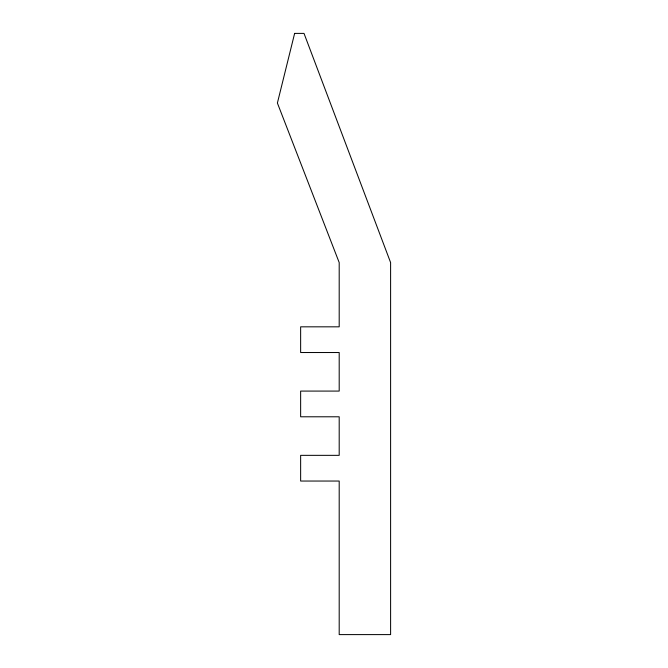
<?xml version="1.0" encoding="UTF-8"?>
<svg xmlns="http://www.w3.org/2000/svg" width="668" height="668" viewBox="0 0 668 668"><rect width="100%" height="100%" fill="white"/><g stroke="black" fill="none" stroke-linecap="round" stroke-linejoin="round"><path stroke-width="1" d="M294.63 33.4L277.395 103.039L339.194 262.566L339.194 326.827L300.642 326.827L300.642 352.529L339.194 352.529L339.194 391.081L300.642 391.081L300.642 416.79L339.194 416.79L339.194 455.342L300.642 455.342L300.642 481.043L339.194 481.043L339.194 634.6L390.605 634.6L390.605 262.566L304.015 33.4L294.63 33.4"/></g></svg>
